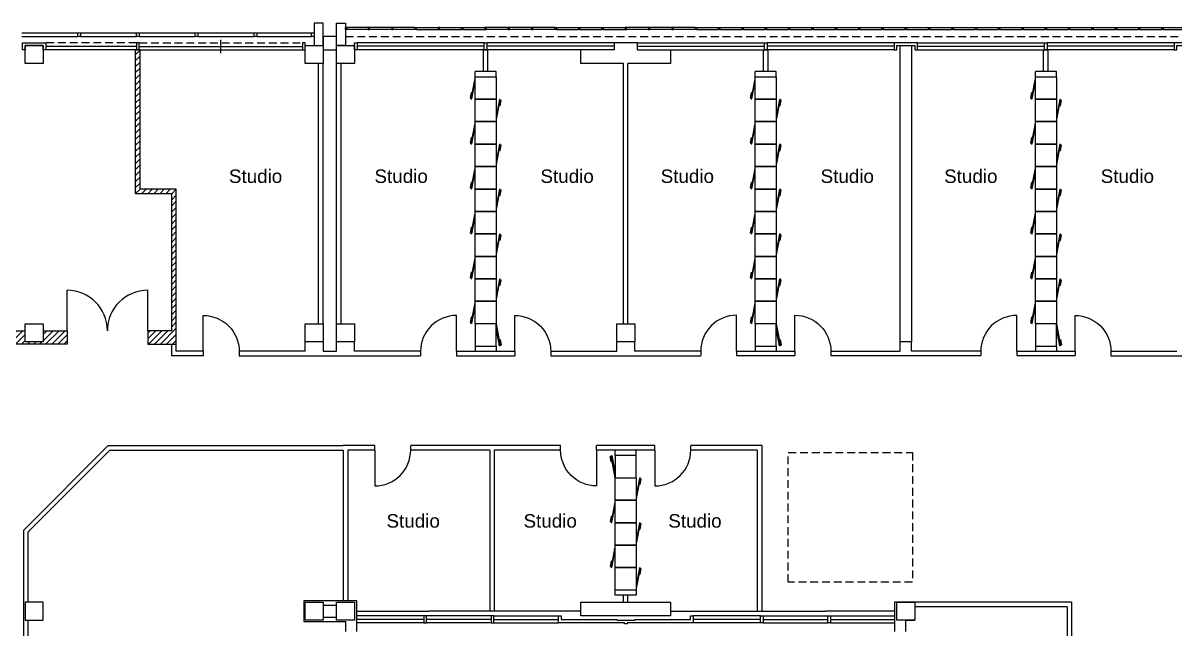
# Model space of a CAD drawing. Header units: millimetres. Extents: x 1523 to 2870, y 1212 to 1902.
# Drawn here: x 1948.3 to 2204.9, y 1767.2 to 1902.1 of the extents above; entities that cross this region are included whole.
import ezdxf

# ---------------------------------------------------------------- set-up
doc = ezdxf.new("R2010")
doc.units = ezdxf.units.MM
doc.linetypes.add('CONTINUA', pattern=[0])
doc.linetypes.add('HIDDEN', pattern=[0.375, 0.25, -0.125])
for name, color, linetype in [('arredi', 143, 'Continuous'), ('PROIEZIONI', 4, 'CONTINUA'), ('RETINI', 8, 'Continuous'), ('SEZIONI', 7, 'Continuous'), ('TESTO', 7, 'Continuous')]:
    doc.layers.add(name, color=color, linetype=linetype)
doc.styles.add('Arial', font='Arial.ttf')

# ---------------------------------------------------------------- blocks, each defined once
blk = doc.blocks.new('MODULOPARETEATTREZZATA')
at = {"linetype": 'Continuous'}
for p, q in [((47, 0), (0, 0)), ((0, 0), (0, -50)), ((47, 0), (56.2, -49.1)), ((47, -50), (47, 0)), ((54.3, -49.5), (47, -10.8)), ((0, -50), (47, -50)), ((56.2, -49.1), (54.3, -49.5)), ((54.9, -35.7), (55.9, -35.5)), ((57.1, -47.5), (54.9, -35.7)), ((55.9, -35.5), (58.1, -47.3)), ((58.1, -47.3), (57.1, -47.5))]:
    blk.add_line(p, q, dxfattribs=at)
blk = doc.blocks.new('ED001', base_point=(1.838, 7.784))
blk.add_line((1.838, 7.784), (1.838, 8.781))
blk.add_arc((1.836, 7.784), 0.998, 89.8816, 180)
blk = doc.blocks.new('ED003', base_point=(0.838, 5.982))
for p, q in [((0.838, 5.982), (0.838, 6.482)), ((1.838, 5.982), (1.838, 6.482))]:
    blk.add_line(p, q)
for centre, start, end in [((0.838, 5.982), 0, 90), ((1.838, 5.982), 90, 180)]:
    blk.add_arc(centre, 0.5, start, end)

msp = doc.modelspace()

# ---------------------------------------------------------------- hatches: boundary and pattern name
at = {"layer": 'RETINI', "true_color": 0x9e004f}
h = msp.add_hatch(dxfattribs=at)
h.set_pattern_fill('ANSI31', color=234, scale=0.3)
h.set_pattern_definition([(45, (-291938.13885, 424269.952), (-0.673519209, 0.673519209), [])])
h.paths.add_polyline_path([(1890.32, 1896.12), (1895.32, 1896.12), (1895.32, 1902.12), (1893.32, 1902.12), (1893.32, 1899.12), (1890.32, 1899.12), (1890.32, 1902.12), (1888.32, 1902.12), (1888.32, 1899.12), (1887.82, 1899.12), (1887.82, 1897.12), (1887.82, 1833.61), (1887.82, 1830.61), (1888.82, 1830.61), (1958.07, 1830.61), (1958.07, 1833.61), (1952.72, 1833.61), (1952.72, 1831.11), (1948.72, 1831.11), (1948.72, 1833.61), (1929.91, 1833.61), (1929.91, 1835.11), (1890.32, 1835.11)])
h.paths.add_polyline_path([(1974.36, 1896.12), (1973.36, 1896.12), (1973.36, 1864.12), (1981.42, 1864.12), (1981.42, 1833.61), (1976.07, 1833.61), (1976.07, 1830.61), (1981.42, 1830.61), (1982.42, 1830.61), (1982.42, 1865.12), (1974.36, 1865.12)])

# ---------------------------------------------------------------- linework, layer by layer
at = {"layer": 'arredi'}
for p, q in [((2053.67, 1891.31), (2048.97, 1891.31)), ((2048.97, 1890.16), (2048.97, 1891.31)), ((2053.67, 1890.16), (2053.67, 1891.31)), ((2111.37, 1890.16), (2111.37, 1891.31)), ((2116.07, 1891.31), (2111.37, 1891.31)), ((2116.07, 1890.16), (2116.07, 1891.31)), ((2173.77, 1890.16), (2173.77, 1891.31)), ((2178.47, 1891.31), (2173.77, 1891.31)), ((2178.47, 1890.16), (2178.47, 1891.31)), ((2048.97, 1830.16), (2048.97, 1829.01)), ((2053.67, 1830.16), (2053.67, 1829.01)), ((2111.37, 1830.16), (2111.37, 1829.01)), ((2116.07, 1830.16), (2116.07, 1829.01)), ((2173.77, 1830.16), (2173.77, 1829.01)), ((2178.47, 1830.16), (2178.47, 1829.01)), ((2080.17, 1805.83), (2080.17, 1807.01)), ((2084.87, 1805.83), (2084.87, 1807.01)), ((2080.17, 1774.68), (2080.17, 1775.83)), ((2084.87, 1775.83), (2084.87, 1774.68)), ((2084.87, 1774.68), (2080.17, 1774.68))]:
    msp.add_line(p, q, dxfattribs=at)
at = {"layer": 'PROIEZIONI', "ltscale": 0.5}
for p, q in [((1947.98, 1899.92), (1960.47, 1899.92)), ((1947.98, 1899.12), (1960.47, 1899.12)), ((1961.07, 1899.92), (1973.56, 1899.92)), ((1961.07, 1899.12), (1973.56, 1899.12)), ((1974.16, 1899.92), (1986.64, 1899.92)), ((1974.16, 1899.12), (1986.64, 1899.12)), ((1987.24, 1899.92), (1999.73, 1899.92)), ((1987.24, 1899.12), (1999.73, 1899.12)), ((2000.33, 1899.92), (2012.52, 1899.92)), ((2000.33, 1899.12), (2012.52, 1899.12)), ((2025.17, 1901.12), (2020.42, 1901.12)), ((2025.17, 1900.68), (2020.42, 1900.68)), ((2030.37, 1901.12), (2025.47, 1901.12)), ((2030.37, 1900.68), (2025.47, 1900.68)), ((2035.57, 1901.12), (2030.67, 1901.12)), ((2035.57, 1900.68), (2030.67, 1900.68)), ((2035.87, 1901.12), (2040.77, 1901.12)), ((2035.87, 1900.68), (2040.77, 1900.68)), ((2041.07, 1901.12), (2045.97, 1901.12)), ((2041.07, 1900.68), (2045.97, 1900.68)), ((2046.27, 1901.12), (2051.17, 1901.12)), ((2046.27, 1900.68), (2051.17, 1900.68)), ((2056.37, 1901.12), (2051.47, 1901.12)), ((2056.37, 1900.68), (2051.47, 1900.68)), ((2061.57, 1901.12), (2056.67, 1901.12)), ((2061.57, 1900.68), (2056.67, 1900.68)), ((2066.77, 1901.12), (2061.87, 1901.12)), ((2066.77, 1900.68), (2061.87, 1900.68)), ((2067.07, 1901.12), (2071.97, 1901.12)), ((2067.07, 1900.68), (2071.97, 1900.68)), ((2072.27, 1901.12), (2077.17, 1901.12)), ((2072.27, 1900.68), (2077.17, 1900.68)), ((2077.47, 1901.12), (2082.37, 1901.12)), ((2077.47, 1900.68), (2082.37, 1900.68)), ((2087.57, 1901.12), (2082.67, 1901.12)), ((2087.57, 1900.68), (2082.67, 1900.68)), ((2092.77, 1901.12), (2087.87, 1901.12)), ((2092.77, 1900.68), (2087.87, 1900.68)), ((2097.97, 1901.12), (2093.07, 1901.12)), ((2097.97, 1900.68), (2093.07, 1900.68)), ((2098.27, 1901.12), (2103.17, 1901.12)), ((2098.27, 1900.68), (2103.17, 1900.68)), ((2103.47, 1901.12), (2108.37, 1901.12)), ((2103.47, 1900.68), (2108.37, 1900.68)), ((2108.67, 1901.12), (2113.57, 1901.12)), ((2108.67, 1900.68), (2113.57, 1900.68)), ((2113.87, 1901.12), (2118.77, 1901.12)), ((2113.87, 1900.68), (2118.77, 1900.68)), ((2119.07, 1901.12), (2123.97, 1901.12)), ((2119.07, 1900.68), (2123.97, 1900.68)), ((2124.27, 1901.12), (2129.17, 1901.12)), ((2124.27, 1900.68), (2129.17, 1900.68)), ((2129.47, 1901.12), (2134.37, 1901.12)), ((2129.47, 1900.68), (2134.37, 1900.68)), ((2134.67, 1901.12), (2139.57, 1901.12)), ((2134.67, 1900.68), (2139.57, 1900.68)), ((2139.87, 1901.12), (2144.77, 1901.12)), ((2139.87, 1900.68), (2144.77, 1900.68)), ((2145.07, 1901.12), (2149.97, 1901.12)), ((2145.07, 1900.68), (2149.97, 1900.68)), ((2150.27, 1901.12), (2155.17, 1901.12)), ((2150.27, 1900.68), (2155.17, 1900.68)), ((2155.47, 1901.12), (2160.37, 1901.12)), ((2155.47, 1900.68), (2160.37, 1900.68)), ((2160.67, 1901.12), (2165.57, 1901.12)), ((2160.67, 1900.68), (2165.57, 1900.68)), ((2165.87, 1901.12), (2170.77, 1901.12)), ((2165.87, 1900.68), (2170.77, 1900.68)), ((2171.07, 1901.12), (2175.97, 1901.12)), ((2171.07, 1900.68), (2175.97, 1900.68)), ((2176.27, 1901.12), (2181.17, 1901.12)), ((2176.27, 1900.68), (2181.17, 1900.68)), ((2181.47, 1901.12), (2186.37, 1901.12)), ((2181.47, 1900.68), (2186.37, 1900.68)), ((2186.67, 1901.12), (2191.57, 1901.12)), ((2186.67, 1900.68), (2191.57, 1900.68)), ((2191.87, 1901.12), (2196.77, 1901.12)), ((2191.87, 1900.68), (2196.77, 1900.68)), ((2197.07, 1901.12), (2201.97, 1901.12)), ((2197.07, 1900.68), (2201.97, 1900.68)), ((2202.27, 1901.12), (2207.17, 1901.12)), ((2202.27, 1900.68), (2207.17, 1900.68)), ((1973.56, 1896.92), (1953.32, 1896.92)), ((1974.16, 1896.92), (2010.52, 1896.92)), ((1992.34, 1895.42), (1992.34, 1898.42)), ((2051.02, 1897.75), (2022.72, 1897.75)), ((2051.02, 1896.95), (2022.72, 1896.95)), ((2079.92, 1897.75), (2051.62, 1897.75)), ((2079.92, 1896.95), (2051.62, 1896.95)), ((2085.12, 1897.75), (2113.42, 1897.75)), ((2085.12, 1896.95), (2113.42, 1896.95)), ((2142.32, 1897.75), (2114.02, 1897.75)), ((2142.32, 1896.95), (2114.02, 1896.95)), ((2147.52, 1897.75), (2175.82, 1897.75)), ((2147.52, 1896.95), (2175.82, 1896.95)), ((2204.72, 1897.75), (2176.42, 1897.75)), ((2204.72, 1896.95), (2176.42, 1896.95)), ((1973.56, 1896.12), (1953.32, 1896.12)), ((1974.16, 1896.12), (2010.52, 1896.12)), ((2051.02, 1896.15), (2022.72, 1896.15)), ((2079.92, 1896.15), (2051.62, 1896.15)), ((2085.12, 1896.15), (2113.42, 1896.15)), ((2142.32, 1896.15), (2114.02, 1896.15)), ((2147.52, 1896.15), (2175.82, 1896.15)), ((2204.72, 1896.15), (2176.42, 1896.15)), ((2022.62, 1771.11), (2038.63, 1771.11)), ((2072.52, 1771.11), (2038.63, 1771.11)), ((2092.52, 1771.11), (2127.02, 1771.11)), ((2142.42, 1771.11), (2127.02, 1771.11)), ((2037.53, 1770.11), (2022.62, 1770.11)), ((2037.53, 1769.31), (2022.62, 1769.31)), ((2037.53, 1768.51), (2022.62, 1768.51)), ((2052.53, 1770.11), (2038.13, 1770.11)), ((2052.53, 1769.31), (2038.13, 1769.31)), ((2052.53, 1768.51), (2038.13, 1768.51)), ((2053.13, 1770.11), (2067.52, 1770.11)), ((2053.13, 1769.31), (2067.52, 1769.31)), ((2053.13, 1768.51), (2067.52, 1768.51)), ((2112.52, 1770.11), (2097.52, 1770.11)), ((2112.52, 1769.31), (2097.52, 1769.31)), ((2112.52, 1768.51), (2097.52, 1768.51)), ((2113.12, 1770.11), (2127.52, 1770.11)), ((2113.12, 1769.31), (2127.52, 1769.31)), ((2113.12, 1768.51), (2127.52, 1768.51)), ((2128.12, 1770.11), (2142.42, 1770.11)), ((2128.12, 1769.31), (2142.42, 1769.31)), ((2128.12, 1768.51), (2142.42, 1768.51))]:
    msp.add_line(p, q, dxfattribs=at)
at = {"layer": 'PROIEZIONI', "color": 143, "linetype": 'HIDDEN', "ltscale": 7}
for p, q in [((2020.12, 1899.12), (2394.52, 1899.12)), ((1973.56, 1897.72), (1953.32, 1897.72)), ((1974.16, 1897.72), (2010.52, 1897.72))]:
    msp.add_line(p, q, dxfattribs=at)
msp.add_lwpolyline([(2118.73, 1806.48), (2146.39, 1806.48), (2146.39, 1777.6), (2118.73, 1777.6)], close=True, dxfattribs=at)
at = {"layer": 'RETINI'}
msp.add_line((1981.42, 1830.61), (1982.42, 1830.61), dxfattribs=at)
at = {"layer": 'SEZIONI', "ltscale": 0.5}
for p, q in [((1974.36, 1896.12), (1973.36, 1896.12)), ((1973.36, 1864.12), (1973.36, 1896.12)), ((1974.36, 1865.12), (1974.36, 1896.12)), ((2050.82, 1896.15), (2051.82, 1896.15)), ((2050.82, 1891.31), (2050.82, 1896.12)), ((2051.82, 1891.31), (2051.82, 1896.12)), ((2113.22, 1896.15), (2114.22, 1896.15)), ((2113.22, 1891.31), (2113.22, 1896.12)), ((2114.22, 1891.31), (2114.22, 1896.12)), ((2175.62, 1896.15), (2176.62, 1896.15)), ((2175.62, 1891.31), (2175.62, 1896.12)), ((2176.62, 1891.31), (2176.62, 1896.12)), ((2014.12, 1835.11), (2014.12, 1893.12)), ((2015.12, 1835.11), (2015.12, 1893.12)), ((2018.12, 1835.11), (2018.12, 1893.12)), ((2019.12, 1835.11), (2019.12, 1893.12)), ((2082.02, 1835.11), (2082.02, 1893.12)), ((2083.02, 1835.11), (2083.02, 1893.12)), ((1981.42, 1864.12), (1973.36, 1864.12)), ((1982.42, 1865.12), (1974.36, 1865.12)), ((1981.42, 1833.61), (1981.42, 1864.12)), ((1982.42, 1829.01), (1982.42, 1865.12)), ((1981.42, 1828.01), (1981.42, 1830.61)), ((2011.12, 1829.01), (2011.12, 1831.11)), ((2015.12, 1831.11), (2015.12, 1829.01)), ((2018.12, 1829.01), (2018.12, 1831.11)), ((2022.12, 1829.01), (2022.12, 1831.11)), ((2080.52, 1829.01), (2080.52, 1831.11)), ((2084.52, 1829.01), (2084.52, 1831.11)), ((2143.67, 1829.05), (2143.67, 1831.15)), ((2146.17, 1829.05), (2146.17, 1831.15)), ((1988.42, 1828.01), (1981.42, 1828.01)), ((1988.42, 1829.01), (1982.42, 1829.01)), ((1988.42, 1829.01), (1988.42, 1828.01)), ((1996.42, 1829.01), (1996.42, 1828.01)), ((2011.12, 1829.01), (1996.42, 1829.01)), ((1996.42, 1828.01), (2036.82, 1828.01)), ((2015.12, 1829.01), (2018.12, 1829.01)), ((2036.82, 1829.01), (2022.12, 1829.01)), ((2036.82, 1829.01), (2036.82, 1828.01)), ((2044.82, 1829.01), (2057.82, 1829.01)), ((2044.82, 1829.01), (2044.82, 1828.01)), ((2044.82, 1828.01), (2057.82, 1828.01)), ((2057.82, 1829.01), (2057.82, 1828.01)), ((2065.82, 1829.01), (2065.82, 1828.01)), ((2065.82, 1829.01), (2080.52, 1829.01)), ((2065.82, 1828.01), (2099.22, 1828.01)), ((2099.22, 1829.01), (2084.52, 1829.01)), ((2099.22, 1829.05), (2099.22, 1828.05)), ((2107.22, 1829.05), (2107.22, 1828.05)), ((2107.22, 1829.05), (2120.22, 1829.05)), ((2107.22, 1828.05), (2120.22, 1828.05)), ((2120.22, 1829.05), (2120.22, 1828.05)), ((2128.22, 1829.05), (2143.67, 1829.05)), ((2128.22, 1829.05), (2128.22, 1828.05)), ((2128.22, 1828.05), (2161.62, 1828.05)), ((2161.62, 1829.05), (2146.17, 1829.05)), ((2161.62, 1829.05), (2161.62, 1828.05)), ((2169.62, 1829.05), (2182.62, 1829.05)), ((2169.62, 1829.05), (2169.62, 1828.05)), ((2169.62, 1828.05), (2182.62, 1828.05)), ((2182.62, 1829.05), (2182.62, 1828.05)), ((2190.62, 1829.01), (2205.32, 1829.01)), ((2190.62, 1829.01), (2190.62, 1828.01)), ((2190.62, 1828.01), (2224.02, 1828.01)), ((1967.23, 1808.01), (1948.42, 1789.21)), ((1949.42, 1788.8), (1967.64, 1807.01)), ((1967.23, 1808.01), (2019.62, 1808.01)), ((1967.64, 1807.01), (2019.62, 1807.01)), ((2026.62, 1808.01), (2019.62, 1808.01)), ((2019.62, 1807.01), (2019.62, 1773.41)), ((2026.62, 1807.01), (2020.62, 1807.01)), ((2020.62, 1807.01), (2020.62, 1773.41)), ((2026.62, 1807.01), (2026.62, 1808.01)), ((2068.02, 1808.01), (2034.62, 1808.01)), ((2034.62, 1807.01), (2034.62, 1808.01)), ((2052.22, 1807.01), (2034.62, 1807.01)), ((2052.22, 1807.01), (2052.22, 1771.11)), ((2053.22, 1807.01), (2053.22, 1771.11)), ((2068.02, 1807.01), (2053.22, 1807.01)), ((2068.02, 1807.01), (2068.02, 1808.01)), ((2076.02, 1807.01), (2076.02, 1808.01)), ((2082.52, 1808.01), (2076.02, 1808.01)), ((2089.02, 1807.01), (2076.02, 1807.01)), ((2089.02, 1808.01), (2082.52, 1808.01)), ((2089.02, 1807.01), (2089.02, 1808.01)), ((2097.02, 1807.01), (2097.02, 1808.01)), ((2112.82, 1808.01), (2097.02, 1808.01)), ((2111.82, 1807.01), (2097.02, 1807.01)), ((2111.82, 1807.01), (2111.82, 1771.11)), ((2112.82, 1808.01), (2112.82, 1771.11)), ((1948.42, 1758.16), (1948.42, 1789.21)), ((1949.42, 1773.11), (1949.42, 1788.8)), ((2022.62, 1773.41), (2010.82, 1773.41)), ((2010.82, 1773.41), (2010.82, 1768.81)), ((2022.62, 1766.61), (2022.62, 1773.41)), ((2082.02, 1773.11), (2082.02, 1774.68)), ((2083.02, 1773.11), (2083.02, 1774.68)), ((2181.84, 1773.11), (2142.42, 1773.11)), ((2181.84, 1773.11), (2181.84, 1753.56)), ((2018.12, 1772.41), (2015.12, 1772.41)), ((2180.84, 1772.11), (2146.92, 1772.11)), ((2180.84, 1772.11), (2180.84, 1753.56)), ((1949.42, 1759.16), (1949.42, 1769.11)), ((2010.82, 1768.81), (2020.12, 1768.81)), ((2015.12, 1769.81), (2018.12, 1769.81)), ((2020.12, 1768.81), (2020.12, 1766.61)), ((2144.92, 1766.61), (2144.92, 1769.11)), ((2144.92, 1769.11), (2146.92, 1769.11))]:
    msp.add_line(p, q, dxfattribs=at)
at = {"layer": 'SEZIONI'}
for p, q in [((2142.42, 1773.11), (2142.42, 1767.24)), ((2142.42, 1767.24), (2142.42, 1766.61))]:
    msp.add_line(p, q, dxfattribs=at)
at = {"layer": 'SEZIONI', "ltscale": 0.5}
for points in [[(2013.12, 1902.12), (2013.12, 1897.12), (2015.12, 1897.12), (2015.12, 1902.12)], [(2020.12, 1902.12), (2020.12, 1897.12), (2018.12, 1897.12), (2018.12, 1902.12)], [(1960.47, 1899.12), (1960.47, 1899.92), (1961.07, 1899.92), (1961.07, 1899.12)], [(1973.56, 1899.12), (1973.56, 1899.92), (1974.16, 1899.92), (1974.16, 1899.12)], [(1986.64, 1899.12), (1986.64, 1899.92), (1987.24, 1899.92), (1987.24, 1899.12)], [(1999.73, 1899.12), (1999.73, 1899.92), (2000.33, 1899.92), (2000.33, 1899.12)], [(2012.52, 1899.12), (2012.52, 1899.92), (2013.12, 1899.92), (2013.12, 1899.12)], [(2015.12, 1899.12), (2015.12, 1896.12), (2018.12, 1896.12), (2018.12, 1899.12)], [(2020.12, 1900.68), (2020.12, 1901.12), (2020.42, 1901.12), (2020.42, 1900.68)], [(2025.47, 1900.68), (2025.47, 1901.12), (2025.17, 1901.12), (2025.17, 1900.68)], [(2030.67, 1900.68), (2030.67, 1901.12), (2030.37, 1901.12), (2030.37, 1900.68)], [(2035.57, 1900.68), (2035.57, 1901.12), (2035.87, 1901.12), (2035.87, 1900.68)], [(2041.07, 1900.68), (2041.07, 1901.12), (2040.77, 1901.12), (2040.77, 1900.68)], [(2045.97, 1900.68), (2045.97, 1901.12), (2046.27, 1901.12), (2046.27, 1900.68)], [(2051.47, 1900.68), (2051.47, 1901.12), (2051.17, 1901.12), (2051.17, 1900.68)], [(2056.67, 1900.68), (2056.67, 1901.12), (2056.37, 1901.12), (2056.37, 1900.68)], [(2061.87, 1900.68), (2061.87, 1901.12), (2061.57, 1901.12), (2061.57, 1900.68)], [(2066.77, 1900.68), (2066.77, 1901.12), (2067.07, 1901.12), (2067.07, 1900.68)], [(2071.97, 1900.68), (2071.97, 1901.12), (2072.27, 1901.12), (2072.27, 1900.68)], [(2077.17, 1900.68), (2077.17, 1901.12), (2077.47, 1901.12), (2077.47, 1900.68)], [(2082.67, 1900.68), (2082.67, 1901.12), (2082.37, 1901.12), (2082.37, 1900.68)], [(2087.87, 1900.68), (2087.87, 1901.12), (2087.57, 1901.12), (2087.57, 1900.68)], [(2093.07, 1900.68), (2093.07, 1901.12), (2092.77, 1901.12), (2092.77, 1900.68)], [(2097.97, 1900.68), (2097.97, 1901.12), (2098.27, 1901.12), (2098.27, 1900.68)], [(2103.17, 1900.68), (2103.17, 1901.12), (2103.47, 1901.12), (2103.47, 1900.68)], [(2108.37, 1900.68), (2108.37, 1901.12), (2108.67, 1901.12), (2108.67, 1900.68)], [(2113.57, 1900.68), (2113.57, 1901.12), (2113.87, 1901.12), (2113.87, 1900.68)], [(2118.77, 1900.68), (2118.77, 1901.12), (2119.07, 1901.12), (2119.07, 1900.68)], [(2123.97, 1900.68), (2123.97, 1901.12), (2124.27, 1901.12), (2124.27, 1900.68)], [(2129.17, 1900.68), (2129.17, 1901.12), (2129.47, 1901.12), (2129.47, 1900.68)], [(2134.37, 1900.68), (2134.37, 1901.12), (2134.67, 1901.12), (2134.67, 1900.68)], [(2139.57, 1900.68), (2139.57, 1901.12), (2139.87, 1901.12), (2139.87, 1900.68)], [(2144.77, 1900.68), (2144.77, 1901.12), (2145.07, 1901.12), (2145.07, 1900.68)], [(2149.97, 1900.68), (2149.97, 1901.12), (2150.27, 1901.12), (2150.27, 1900.68)], [(2155.17, 1900.68), (2155.17, 1901.12), (2155.47, 1901.12), (2155.47, 1900.68)], [(2160.37, 1900.68), (2160.37, 1901.12), (2160.67, 1901.12), (2160.67, 1900.68)], [(2165.57, 1900.68), (2165.57, 1901.12), (2165.87, 1901.12), (2165.87, 1900.68)], [(2170.77, 1900.68), (2170.77, 1901.12), (2171.07, 1901.12), (2171.07, 1900.68)], [(2175.97, 1900.68), (2175.97, 1901.12), (2176.27, 1901.12), (2176.27, 1900.68)], [(2181.17, 1900.68), (2181.17, 1901.12), (2181.47, 1901.12), (2181.47, 1900.68)], [(2186.37, 1900.68), (2186.37, 1901.12), (2186.67, 1901.12), (2186.67, 1900.68)], [(2191.57, 1900.68), (2191.57, 1901.12), (2191.87, 1901.12), (2191.87, 1900.68)], [(2196.77, 1900.68), (2196.77, 1901.12), (2197.07, 1901.12), (2197.07, 1900.68)], [(2201.97, 1900.68), (2201.97, 1901.12), (2202.27, 1901.12), (2202.27, 1900.68)], [(1948.72, 1896.12), (1948.12, 1896.12), (1948.12, 1897.72), (1953.32, 1897.72), (1953.32, 1896.12), (1952.72, 1896.12), (1952.72, 1897.12), (1948.72, 1897.12)], [(1948.72, 1893.12), (1948.72, 1897.12), (1952.72, 1897.12), (1952.72, 1893.12)], [(1974.16, 1896.12), (1974.16, 1897.72), (1973.56, 1897.72), (1973.56, 1896.12)], [(1974.16, 1896.12), (1974.16, 1897.72), (1973.56, 1897.72), (1973.56, 1896.12)], [(2011.12, 1896.12), (2011.12, 1897.72), (2010.52, 1897.72), (2010.52, 1896.12)], [(2011.12, 1893.12), (2011.12, 1897.12), (2015.12, 1897.12), (2015.12, 1893.12)], [(2018.12, 1893.12), (2018.12, 1897.12), (2022.12, 1897.12), (2022.12, 1893.12)], [(2022.12, 1896.15), (2022.12, 1897.75), (2022.72, 1897.75), (2022.72, 1896.15)], [(2051.02, 1896.15), (2051.02, 1897.75), (2051.62, 1897.75), (2051.62, 1896.15)], [(2051.02, 1896.15), (2051.02, 1897.75), (2051.62, 1897.75), (2051.62, 1896.15)], [(2113.42, 1896.15), (2113.42, 1897.75), (2114.02, 1897.75), (2114.02, 1896.15)], [(2146.92, 1896.15), (2147.52, 1896.15), (2147.52, 1897.75), (2142.32, 1897.75), (2142.32, 1896.15), (2142.92, 1896.15), (2142.92, 1897.15), (2146.92, 1897.15)], [(2143.67, 1831.11), (2143.67, 1897.15), (2146.17, 1897.15), (2146.17, 1831.11)], [(2175.82, 1896.15), (2175.82, 1897.75), (2176.42, 1897.75), (2176.42, 1896.15)], [(2209.32, 1896.15), (2209.92, 1896.15), (2209.92, 1897.75), (2204.72, 1897.75), (2204.72, 1896.15), (2205.32, 1896.15), (2205.32, 1897.15), (2209.32, 1897.15)], [(1948.72, 1831.11), (1948.72, 1835.11), (1952.72, 1835.11), (1952.72, 1831.11)], [(2011.12, 1831.11), (2011.12, 1835.11), (2015.12, 1835.11), (2015.12, 1831.11)], [(2018.12, 1831.11), (2018.12, 1835.11), (2022.12, 1835.11), (2022.12, 1831.11)], [(2080.52, 1831.11), (2080.52, 1835.11), (2084.52, 1835.11), (2084.52, 1831.11)], [(1948.72, 1773.11), (1948.72, 1769.11), (1952.72, 1769.11), (1952.72, 1773.11)], [(2011.12, 1769.11), (2011.12, 1773.11), (2015.12, 1773.11), (2015.12, 1769.11)], [(2018.12, 1769.11), (2018.12, 1773.11), (2022.12, 1773.11), (2022.12, 1769.11)], [(2072.52, 1770.11), (2072.52, 1773.11), (2092.52, 1773.11), (2092.52, 1770.11)], [(2142.92, 1769.11), (2142.92, 1773.11), (2146.92, 1773.11), (2146.92, 1769.11)], [(2037.53, 1770.11), (2037.53, 1768.51), (2038.13, 1768.51), (2038.13, 1770.11)], [(2052.53, 1770.11), (2052.53, 1768.51), (2053.13, 1768.51), (2053.13, 1770.11)], [(2097.52, 1770.11), (2097.52, 1768.51), (2082.82, 1768.51), (2082.82, 1768.31), (2082.22, 1768.31), (2082.22, 1768.51), (2067.52, 1768.51), (2067.52, 1770.11), (2068.12, 1770.11), (2068.12, 1769.31), (2080.52, 1769.31), (2080.52, 1769.11), (2084.52, 1769.11), (2084.52, 1769.31), (2096.92, 1769.31), (2096.92, 1770.11)], [(2113.12, 1770.11), (2113.12, 1768.51), (2112.52, 1768.51), (2112.52, 1770.11)], [(2128.12, 1770.11), (2128.12, 1768.51), (2127.52, 1768.51), (2127.52, 1770.11)]]:
    msp.add_lwpolyline(points, close=True, dxfattribs=at)
for points in [[(2085.12, 1896.15), (2085.12, 1897.75), (2079.92, 1897.75), (2079.92, 1896.15)], [(2082.02, 1893.12), (2072.52, 1893.12), (2072.52, 1896.12)], [(2092.52, 1896.12), (2092.52, 1893.12), (2083.02, 1893.12)], [(1952.72, 1833.61), (1958.07, 1833.61), (1958.07, 1830.61), (1888.82, 1830.61)], [(1929.91, 1833.61), (1948.72, 1833.61)], [(1981.42, 1833.61), (1976.07, 1833.61), (1976.07, 1830.61), (1981.42, 1830.61)]]:
    msp.add_lwpolyline(points, dxfattribs=at)

# ---------------------------------------------------------------- block references
at = {"layer": 'arredi', "yscale": 0.1, "zscale": 0.1}
for p, xscale in [((2053.67, 1890.16), -0.1), ((2116.07, 1890.16), -0.1), ((2178.47, 1890.16), -0.1), ((2053.67, 1880.16), -0.1), ((2116.07, 1880.16), -0.1), ((2178.47, 1880.16), -0.1), ((2053.67, 1870.16), -0.1), ((2116.07, 1870.16), -0.1), ((2178.47, 1870.16), -0.1), ((2053.67, 1860.16), -0.1), ((2116.07, 1860.16), -0.1), ((2178.47, 1860.16), -0.1), ((2053.67, 1850.16), -0.1), ((2116.07, 1850.16), -0.1), ((2178.47, 1850.16), -0.1), ((2053.67, 1840.16), -0.1), ((2116.07, 1840.16), -0.1), ((2178.47, 1840.16), -0.1), ((2048.97, 1835.16), 0.1), ((2111.37, 1835.16), 0.1), ((2173.77, 1835.16), 0.1), ((2084.87, 1795.83), -0.1), ((2084.87, 1785.83), -0.1)]:
    msp.add_blockref('MODULOPARETEATTREZZATA', p, dxfattribs=dict(at, xscale=xscale))
at = {"layer": 'arredi', "yscale": 0.1, "zscale": 0.1, "rotation": 180}
for p, xscale in [((2048.97, 1880.16), -0.1), ((2111.37, 1880.16), -0.1), ((2173.77, 1880.16), -0.1), ((2048.97, 1870.16), -0.1), ((2111.37, 1870.16), -0.1), ((2173.77, 1870.16), -0.1), ((2048.97, 1860.16), -0.1), ((2111.37, 1860.16), -0.1), ((2173.77, 1860.16), -0.1), ((2048.97, 1850.16), -0.1), ((2111.37, 1850.16), -0.1), ((2173.77, 1850.16), -0.1), ((2048.97, 1840.16), -0.1), ((2111.37, 1840.16), -0.1), ((2173.77, 1840.16), -0.1), ((2084.87, 1800.83), 0.1), ((2080.17, 1795.83), -0.1), ((2080.17, 1785.83), -0.1), ((2080.17, 1775.83), -0.1)]:
    msp.add_blockref('MODULOPARETEATTREZZATA', p, dxfattribs=dict(at, xscale=xscale))
at = {"layer": 'PROIEZIONI', "ltscale": 0.5}
for name, p, xscale, yscale, zscale in [('ED003', (1958.07, 1833.61), 18, 18, 18), ('ED001', (1988.42, 1829.01), -8, 8, 8), ('ED001', (2044.82, 1829.01), 8, 8, 8), ('ED001', (2057.82, 1829.01), -8, 8, 8), ('ED001', (2107.22, 1829.05), 8, 8, 8), ('ED001', (2120.22, 1829.05), -8, 8, 8), ('ED001', (2169.62, 1829.01), 8, 8, 8), ('ED001', (2182.62, 1829.01), -8, 8, 8)]:
    msp.add_blockref(name, p, dxfattribs=dict(at, xscale=xscale, yscale=yscale, zscale=zscale))
at = {"layer": 'PROIEZIONI', "ltscale": 0.5, "yscale": 8, "zscale": 8}
for p, xscale, rotation in [((2026.62, 1807.01), 8, 180), ((2076.02, 1807.01), -8, 180), ((2089.02, 1807.01), 8, 179.9999999999979)]:
    msp.add_blockref('ED001', p, dxfattribs=dict(at, xscale=xscale, rotation=rotation))

# ---------------------------------------------------------------- texts
at = {"layer": 'TESTO', "ltscale": 0.5, "style": 'Arial'}
for p in [(1994.13, 1866.51), (2026.56, 1866.51), (2063.53, 1866.51), (2090.31, 1866.51), (2125.93, 1866.51), (2153.46, 1866.51), (2188.33, 1866.51), (2029.24, 1789.74), (2059.76, 1789.74), (2092.01, 1789.74)]:
    msp.add_text('Studio', height=3, dxfattribs=at).set_placement(p)

doc.saveas('drawing.dxf')
